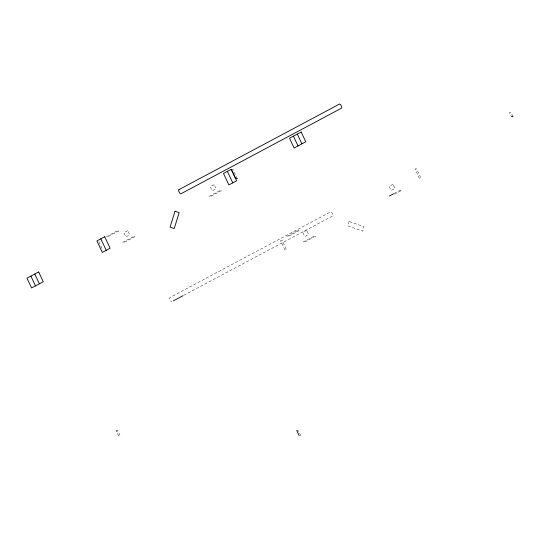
<?xml version="1.0" encoding="UTF-8"?>
<svg xmlns="http://www.w3.org/2000/svg" width="540" height="540" viewBox="0 0 540 540"><rect width="100%" height="100%" fill="white"/><g stroke="black" fill="none" stroke-linecap="round" stroke-linejoin="round"><path stroke-width="0.41" stroke-dasharray="2.7 2.03" d="M183.829 295.292L332.606 215.98L332.924 214.947L331.628 212.186L330.656 211.842L169.978 297.5L169.655 298.539L170.951 301.293L171.929 301.637M394.402 193.367L400.16 190.296L401.753 190.296L394.551 194.137M231.302 169.27L232.888 169.27L237.29 178.619M118.658 435.962L116.269 430.88L117.855 430.88L120.245 435.956M116.296 430.94L117.882 430.94M296.777 430.569L298.363 430.569L300.726 435.591M513 116.633L511.049 112.496L509.429 112.496L511.38 116.64M98.813 241.643L102.877 250.276M349.124 221.474L347.753 225.862L362.718 231.167L364.088 226.773L349.124 221.474M117.045 231.026L106.333 236.736L107.919 236.729L118.631 231.019L117.045 231.026M127.778 230.695L123.889 232.767L125.834 236.912L129.722 234.839L127.778 230.695M214.137 184.653L210.249 186.725L212.2 190.87L216.088 188.798L214.137 184.653M133.353 236.689L122.553 242.447L124.146 242.44L134.939 236.682L133.353 236.689M219.672 190.667L208.879 196.425L210.465 196.425L221.265 190.667L219.672 190.667M297.526 230.654L286.814 236.365L288.401 236.358L299.113 230.648L297.526 230.654M306.673 230.33L302.785 232.403L304.736 236.54L308.624 234.468L306.673 230.33M393.039 184.288L389.151 186.361L391.102 190.499L394.99 188.426L393.039 184.288M313.841 236.318L303.041 242.075L304.634 242.069L315.428 236.318L313.841 236.318M416.543 168.892L414.956 168.892L419.357 178.247L420.944 178.241L416.543 168.892M282.13 240.55L280.537 240.55L284.938 249.905L286.531 249.899L282.13 240.55"/><path stroke-width="0.81" d="M231.255 169.29L223.486 173.435L228.893 184.937L236.669 180.792L231.255 169.29L235.703 178.619L237.29 178.619M173.414 300.848L183.087 295.691M389.367 196.054L393.68 193.752M511.38 116.64L513 116.633M297.297 134.089L301.901 143.856M293.409 136.161L298.013 145.928M227.374 171.362L232.781 182.864M299.14 435.591L296.75 430.508M100.818 238.835L106.225 250.331M34.776 274.043L39.373 283.81M30.888 276.115L35.485 285.883M178.875 189.695L178.558 190.735L179.921 193.462L180.826 193.84L341.503 108.175L341.827 107.143L340.531 104.382L339.552 104.038L178.875 189.695M175.041 211.201L170.066 227.131L174.191 228.596L179.165 212.659L175.041 211.201M38.664 271.971L27 278.188L31.597 287.955L43.261 281.738L38.664 271.971M104.706 236.763L96.93 240.907L102.337 252.403L110.113 248.258L104.706 236.763M301.185 132.01L289.521 138.233L294.125 148.001L305.782 141.784L301.185 132.01"/></g></svg>
